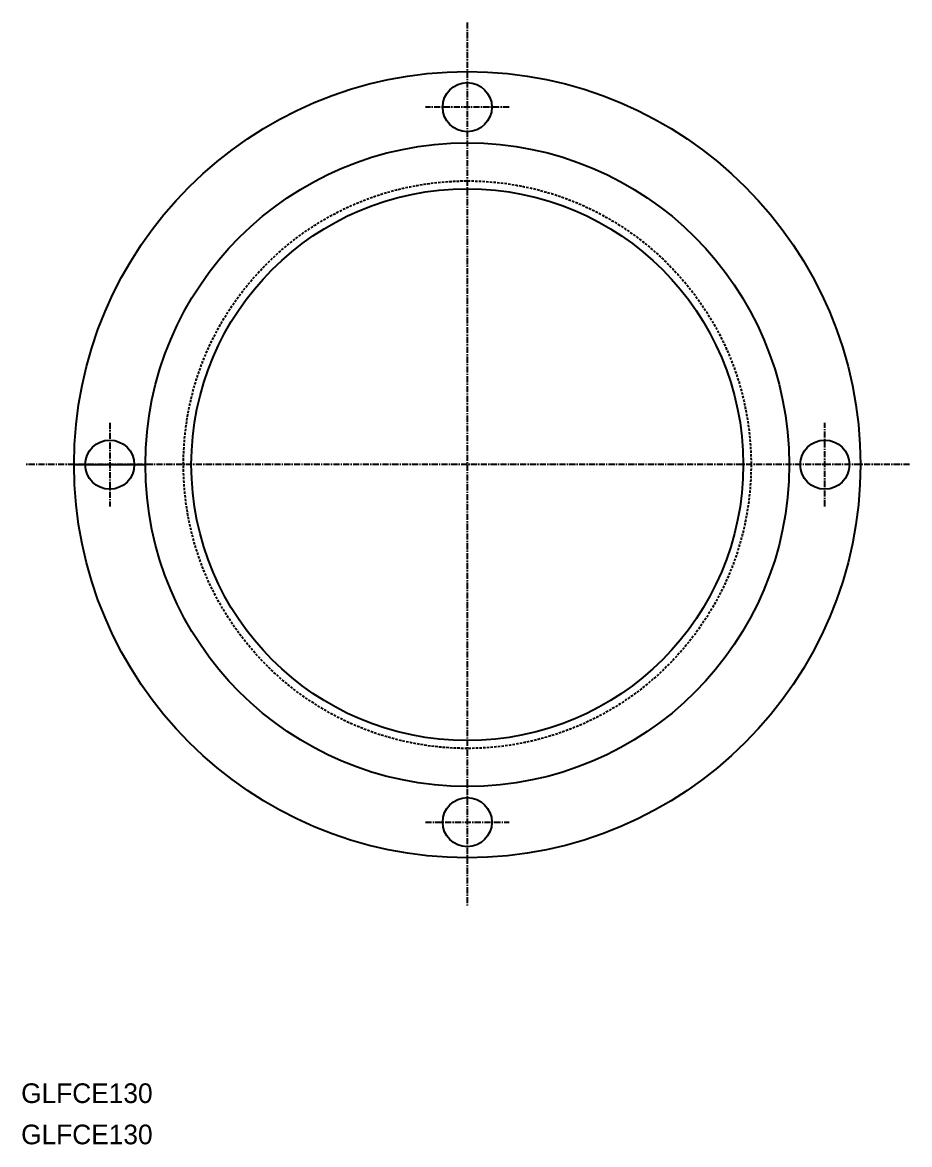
# Model space of a CAD drawing. Extents: x -57 to 252, y -57 to 174.
# Drawn here: x -56.7 to 123.8, y -56.6 to 171.7 of the extents above; entities that cross this region are included whole.
import ezdxf

# ---------------------------------------------------------------- set-up
doc = ezdxf.new("R2010")
doc.units = 0
doc.header["$MEASUREMENT"] = 0
doc.linetypes.add('CENTER', pattern=[2, 1.25, -0.25, 0.25, -0.25])
doc.linetypes.add('DASHED', pattern=[0.75, 0.5, -0.25])
doc.layers.get('0').update_dxf_attribs({"linetype": 'CONTINUOUS'})
doc.layers.add('CENTER', color=1, linetype='CONTINUOUS')

msp = doc.modelspace()

# ---------------------------------------------------------------- linework, layer by layer
at = {"color": 7, "linetype": 'Continuous'}
msp.add_line((-46.19142, 81.72237), (-31.69142, 81.72237), dxfattribs=at)
for centre, radius in [((33.80858, 81.72237), 80), ((33.80858, 154.47237), 5), ((33.80858, 81.72237), 65.5), ((33.80858, 81.72237), 56.15), ((-38.94142, 81.72237), 5), ((106.55858, 81.72237), 5), ((33.80858, 8.97237), 5)]:
    msp.add_circle(centre, radius, dxfattribs=at)
at = {"color": 3, "linetype": 'DASHED'}
msp.add_circle((33.80858, 81.72237), 57.75, dxfattribs=at)
at = {"layer": 'CENTER', "color": 1, "linetype": 'CENTER'}
for p, q in [((33.80858, 171.72237), (33.80858, -8.27763)), ((42.30858, 154.47237), (25.30858, 154.47237)), ((-38.94142, 90.22237), (-38.94142, 73.22237)), ((106.55858, 73.22237), (106.55858, 90.22237)), ((25.30858, 8.97237), (42.30858, 8.97237))]:
    msp.add_line(p, q, dxfattribs=at)
at = {"layer": 'CENTER', "linetype": 'CENTER'}
msp.add_line((123.80858, 81.72237), (-56.19142, 81.72237), dxfattribs=at)

# ---------------------------------------------------------------- texts
at = {"color": 7, "linetype": 'Continuous'}
for p in [(-56.97589, -48.19437), (-56.97589, -56.59317)]:
    msp.add_text('GLFCE130', height=4, dxfattribs=at).set_placement(p)

doc.saveas('drawing.dxf')
